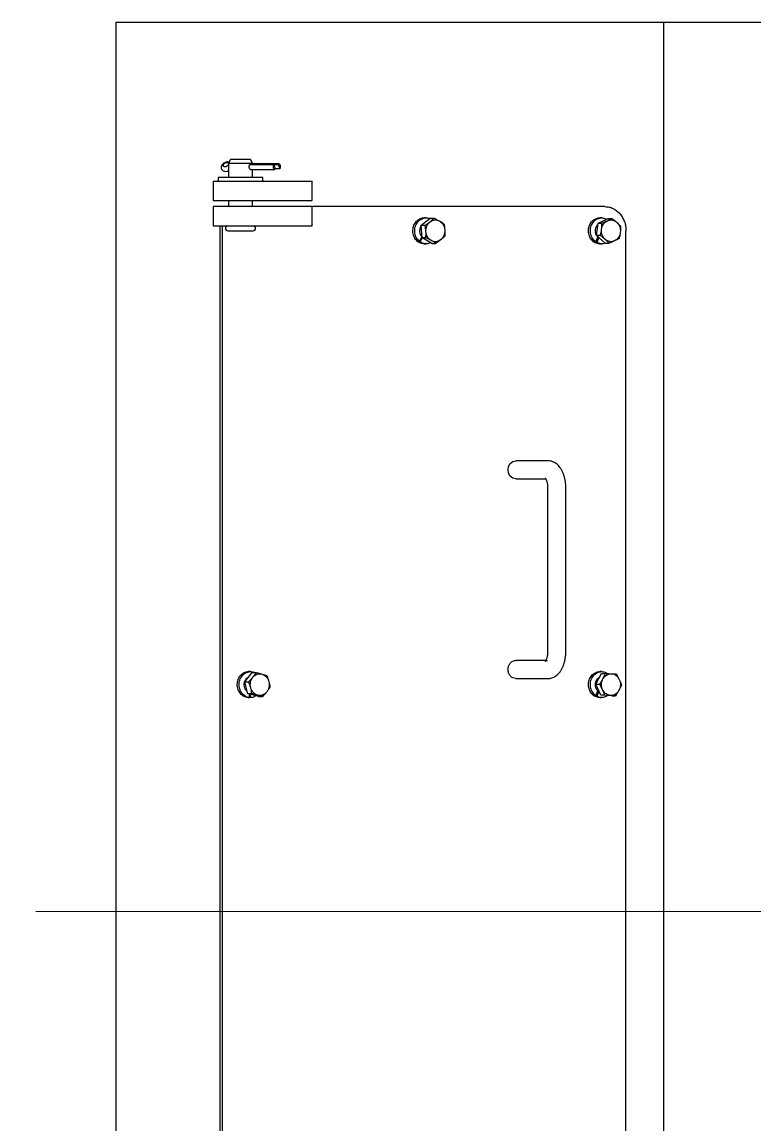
# Model space of a CAD drawing. Header units: millimetres. Extents: x 1293 to 41893, y 1011 to 26911.
# Drawn here: x 11362 to 11765, y 14486 to 15094 of the extents above; entities that cross this region are included whole.
import ezdxf

# ---------------------------------------------------------------- set-up
doc = ezdxf.new("R2010")
doc.units = ezdxf.units.MM
doc.header["$LTSCALE"] = 50
doc.linetypes.add('CENTERX2', pattern=[20.32, 12.7, -2.54, 2.54, -2.54])
doc.layers.add('CAPA_1', color=7, linetype='Continuous')
doc.layers.add('MAQUINAS', color=11, linetype='Continuous')

msp = doc.modelspace()

# ---------------------------------------------------------------- linework, layer by layer
at = {"layer": 'CAPA_1', "linetype": 'CENTERX2', "lineweight": 18, "ltscale": 0.666667}
msp.add_line((17211.2795263, 14603.7092064), (6303.2863524, 14603.7092064), dxfattribs=at)
at = {"layer": 'MAQUINAS', "linetype": 'Continuous', "lineweight": 25}
for p, q in [((11413.2516314, 15093.7092064), (11510.8968592, 15093.7092064)), ((11413.2516314, 15093.7092064), (11413.2516314, 14113.7092064)), ((11577.1914783, 15093.7092064), (11913.4165986, 15093.7092064)), ((11714.7942794, 15093.7092064), (11714.7942794, 14113.7092064)), ((11475.0928354, 15015.8840746), (11475.241769, 15015.7324735)), ((11476.3964695, 15018.0425398), (11475.241769, 15016.0425398)), ((11475.241769, 15016.0425398), (11475.241769, 15008.0425398)), ((11487.003112, 15015.1473843), (11502.5840846, 15015.1473843)), ((11503.0980826, 15015.5758731), (11487.3395402, 15015.5758731)), ((11488.5751023, 15016.0425398), (11487.4204018, 15018.0425398)), ((11488.5751023, 15015.5758731), (11488.5751023, 15016.0425398)), ((11501.2777359, 15012.9376953), (11500.2497398, 15015.1473843)), ((11502.5840846, 15015.1473843), (11503.6120807, 15012.9376953)), ((11469.5751155, 15008.0425398), (11469.5751155, 15006.0425398)), ((11487.3395402, 15012.5092064), (11500.7637379, 15012.5092064)), ((11488.5751023, 15008.0425398), (11488.5751023, 15012.5092064)), ((11494.2417822, 15006.0425398), (11494.2417822, 15008.0425398)), ((11503.6120807, 15012.9376953), (11501.2777359, 15012.9376953)), ((11466.9084489, 15006.0425398), (11466.9084489, 14995.3758731)), ((11494.8818224, 15006.0425398), (11521.4298037, 15006.0425398)), ((11521.4298037, 14995.3758731), (11521.4298037, 15006.0425398)), ((11475.241769, 14995.3758731), (11475.241769, 14992.0425398)), ((11488.5751023, 14992.0425398), (11488.5751023, 14995.3758731)), ((11494.8818224, 14995.3758731), (11521.4298037, 14995.3758731)), ((11466.9084489, 14992.0425398), (11466.9084489, 14981.3758731)), ((11521.4298037, 14992.0425398), (11494.8818224, 14992.0425398)), ((11521.4298037, 14981.3758731), (11521.4298037, 14992.0425398)), ((11682.6412971, 14992.0425398), (11521.6631371, 14992.0425398)), ((11581.4396349, 14981.7241421), (11586.4018838, 14985.6187685)), ((11584.0816958, 14985.8658731), (11583.0483658, 14985.8658731)), ((11586.4018838, 14985.6187685), (11588.5206013, 14985.6187685)), ((11678.8035705, 14982.950487), (11684.3566953, 14985.5741754)), ((11680.7878659, 14985.8658731), (11679.7545359, 14985.8658731)), ((11684.3566953, 14985.5741754), (11686.4754127, 14985.5741754)), ((11470.5751155, 14981.3758731), (11470.5751155, 14226.0425398)), ((11471.9084489, 14981.3758731), (11471.9084489, 14226.0425398)), ((11494.8818224, 14981.3758731), (11521.4298037, 14981.3758731)), ((11581.4396349, 14981.7241421), (11583.5583524, 14981.7241421)), ((11581.8794802, 14974.8145801), (11581.4396349, 14981.7241421)), ((11677.9947745, 14976.085518), (11678.8035705, 14982.950487)), ((11678.8035705, 14982.950487), (11680.922288, 14982.950487)), ((11694.1883025, 14228.7092064), (11694.1883025, 14978.7092064)), ((11579.745913, 14972.6531115), (11580.5160285, 14972.8554982)), ((11580.1431112, 14972.3875079), (11580.3165676, 14972.7344206)), ((11580.9015165, 14972.5664743), (11580.1431112, 14972.3875079)), ((11580.5160285, 14972.8554982), (11581.8270006, 14975.4774424)), ((11582.0055762, 14974.7745937), (11580.9015165, 14972.5664743)), ((11581.8618677, 14975.0912569), (11581.7777554, 14975.0716737)), ((11583.9981977, 14974.8145801), (11581.8794802, 14974.8145801)), ((11587.2815745, 14971.7996444), (11581.8794802, 14974.8145801)), ((11583.0483658, 14971.5525398), (11584.0816958, 14971.5525398)), ((11587.2815745, 14971.7996444), (11589.400292, 14971.7996444)), ((11676.9084468, 14972.3517242), (11677.6646552, 14972.5276249)), ((11677.3237098, 14972.1259455), (11677.4498836, 14972.436424)), ((11678.0699691, 14972.2773643), (11677.3237098, 14972.1259455)), ((11677.6646552, 14972.5276249), (11678.7784752, 14975.2684267)), ((11680.113492, 14976.085518), (11677.9947745, 14976.085518)), ((11682.7391032, 14971.8442375), (11677.9947745, 14976.085518)), ((11679.176323, 14974.9997942), (11678.0699691, 14972.2773643)), ((11678.3326331, 14975.783483), (11678.7784752, 14975.2684267)), ((11679.176323, 14974.9997942), (11678.4119831, 14974.8473714)), ((11679.7545359, 14971.5525398), (11680.7878659, 14971.5525398)), ((11682.7391032, 14971.8442375), (11684.8578207, 14971.8442375)), ((11651.0665243, 14852.0425398), (11633.5665243, 14852.0425398)), ((11633.5665243, 14842.0425398), (11650.0370335, 14842.0425398)), ((11651.0665243, 14837.0425398), (11651.0665243, 14747.0425398)), ((11661.0665243, 14747.0425398), (11661.0665243, 14837.0425398)), ((11650.0379795, 14742.0425398), (11633.5665243, 14742.0425398)), ((11484.2934538, 14730.2881538), (11488.3987169, 14735.3407854)), ((11487.3755257, 14735.8658731), (11486.3421957, 14735.8658731)), ((11488.3987169, 14735.3407854), (11490.5174344, 14735.3407854)), ((11677.5505409, 14728.9147725), (11680.7033946, 14734.8093478)), ((11680.7878659, 14735.8658731), (11679.7545359, 14735.8658731)), ((11680.7033946, 14734.8093478), (11682.8221121, 14734.8093478)), ((11484.2934538, 14730.2881538), (11486.4121713, 14730.2881538)), ((11486.0302959, 14723.6565749), (11484.2934538, 14730.2881538)), ((11633.5665243, 14732.0425398), (11651.0665243, 14732.0425398)), ((11677.5505409, 14728.9147725), (11679.6692584, 14728.9147725)), ((11680.3950455, 14722.8146311), (11677.5505409, 14728.9147725)), ((11488.1490134, 14723.6565749), (11486.0302959, 14723.6565749)), ((11491.8724011, 14722.0776275), (11486.0302959, 14723.6565749)), ((11486.8638782, 14721.5769674), (11486.8530472, 14723.4342097)), ((11487.3127757, 14723.3099587), (11487.323023, 14721.5527966)), ((11491.8724011, 14722.0776275), (11493.9911186, 14722.0776275)), ((11676.9084468, 14722.3517242), (11677.6646552, 14722.5276249)), ((11677.3237098, 14722.1259455), (11677.4683938, 14722.4819728)), ((11678.0699691, 14722.2773643), (11677.3237098, 14722.1259455)), ((11677.6646552, 14722.5276249), (11678.7784752, 14725.2684267)), ((11679.176323, 14724.9997942), (11678.0699691, 14722.2773643)), ((11679.176323, 14724.9997942), (11678.4119831, 14724.8473714)), ((11679.176323, 14724.9997942), (11679.4178226, 14724.9218267)), ((11682.513763, 14722.8146311), (11680.3950455, 14722.8146311)), ((11686.3924039, 14722.6090651), (11680.3950455, 14722.8146311)), ((11686.3924039, 14722.6090651), (11688.5111213, 14722.6090651)), ((11486.1462634, 14721.5561168), (11486.8638782, 14721.5769674)), ((11486.9703179, 14721.5558393), (11486.6052505, 14721.5589887)), ((11487.323023, 14721.5527966), (11487.2036425, 14721.5538264)), ((11679.7545359, 14721.5525398), (11680.7878659, 14721.5525398))]:
    msp.add_line(p, q, dxfattribs=at)
at = {"layer": 'MAQUINAS', "linetype": 'Continuous', "lineweight": 25, "flags": 128}
for points in [[(11475.5246268, 15016.532464), (11475.2147418, 15016.6117896), (11474.5209132, 15016.6270121), (11473.7716481, 15016.4828989), (11473.0308084, 15016.177483), (11472.3539527, 15015.7205626), (11471.7874916, 15015.1120173), (11471.4535024, 15014.498793), (11471.3014045, 15013.8647582), (11471.331329, 15013.2320977), (11471.5438067, 15012.6385686), (11471.9405297, 15012.1165715), (11472.4433593, 15011.7520348), (11473.0254423, 15011.5299896), (11473.6840592, 15011.4463903), (11474.4128979, 15011.5142854), (11474.6715327, 15011.5751316), (11475.1186429, 15011.7260093), (11475.241769, 15011.7908803)], [(11633.5665243, 14842.0425398), (11631.9094564, 14842.4231421), (11630.5046621, 14843.5070059), (11629.5660085, 14845.1291226), (11629.2363972, 14847.0425398), (11629.5660085, 14848.9559569), (11630.5046621, 14850.5780737), (11631.9094564, 14851.6619374), (11633.5665243, 14852.0425398)]]:
    msp.add_lwpolyline(points, dxfattribs=at)
at = {"layer": 'MAQUINAS', "linetype": 'Continuous', "lineweight": 25}
for centre, start, end in [((11474.9084356, 14980.0425398), 90, 270), ((11488.9084356, 14980.0425398), 270, 90)]:
    msp.add_arc(centre, 1.3333333, start, end, dxfattribs=at)
for points in [[(11510.8968592, 15093.7092064), (11513.7878588, 15093.7092064), (11519.5698582, 15093.7092064), (11528.2061474, 15093.7092064), (11536.7693271, 15093.7092064), (11545.2226873, 15093.7092064), (11553.5323056, 15093.7092064), (11561.6561951, 15093.7092064), (11569.585521, 15093.7092064), (11574.6561592, 15093.7092064), (11577.1914783, 15093.7092064)], [(11475.0928354, 15015.8840746), (11475.0274493, 15015.9536711), (11474.8966771, 15016.0928642), (11474.5691423, 15016.2015718), (11474.1787182, 15016.2225958), (11473.7489287, 15016.1482222), (11473.3202684, 15015.9865375), (11472.9295094, 15015.7512789), (11472.6110758, 15015.4631609), (11472.3927976, 15015.1473843), (11472.2938058, 15014.8316077), (11472.3227588, 15014.5434896), (11472.4771466, 15014.308231), (11472.7433576, 15014.1465464), (11473.0984217, 15014.0721727), (11473.5099692, 15014.0931967), (11473.9467258, 15014.2019044), (11474.2173493, 15014.3410974), (11474.3526611, 15014.4106939)], [(11501.2777359, 15012.9376953), (11501.2001027, 15012.8151468), (11501.0448362, 15012.5700499), (11500.7481815, 15012.471632), (11500.4594845, 15012.6003561), (11500.21571, 15012.9516432), (11500.0553678, 15013.4690095), (11500.0042659, 15014.0706869), (11500.0631972, 15014.6800936), (11500.187559, 15014.9916207), (11500.2497398, 15015.1473843)], [(11502.5840846, 15015.1473843), (11502.6617178, 15015.2699327), (11502.8169843, 15015.5150297), (11503.113639, 15015.6134476), (11503.402336, 15015.4847234), (11503.6461105, 15015.1334363), (11503.8064527, 15014.6160701), (11503.8575546, 15014.0143927), (11503.7986233, 15013.404986), (11503.6742615, 15013.0934588), (11503.6120807, 15012.9376953)], [(11682.6412971, 14992.0425398), (11683.3970429, 14991.992917), (11684.9085344, 14991.8936713), (11687.0886021, 14991.1008361), (11689.0979258, 14989.8685856), (11690.8585122, 14988.1976291), (11692.305603, 14986.1646791), (11693.3727632, 14983.8445119), (11694.0593786, 14981.3271865), (11694.1453279, 14979.5818665), (11694.1883025, 14978.7092064)], [(11584.0462242, 14978.2693611), (11584.0471588, 14978.7947943), (11584.0490279, 14979.8456606), (11584.502947, 14981.3465029), (11585.2394537, 14982.6896317), (11585.9514352, 14983.3441808), (11586.307426, 14983.6714553)], [(11586.307426, 14983.6714553), (11586.7019682, 14983.9332374), (11587.4910525, 14984.4568014), (11588.8436438, 14984.7533035), (11590.2192437, 14984.6883612), (11591.0661463, 14984.3036542), (11591.4895976, 14984.1113007)], [(11591.4895976, 14984.1113007), (11591.8832052, 14983.8476495), (11592.6704204, 14983.3203472), (11593.5690925, 14982.116007), (11594.2081858, 14980.7079359), (11594.3431068, 14979.6686798), (11594.4105674, 14979.1490518)], [(11680.7858392, 14979.5180025), (11680.8809806, 14980.0318235), (11681.0712635, 14981.0594654), (11681.7844935, 14982.4192405), (11682.7459028, 14983.5571511), (11683.559834, 14984.0272712), (11683.9667996, 14984.2623312)], [(11683.9667996, 14984.2623312), (11684.399736, 14984.4241002), (11685.2656089, 14984.7476383), (11686.6420553, 14984.7142959), (11687.9761929, 14984.3218419), (11688.7357485, 14983.7429707), (11689.1155263, 14983.4535351)], [(11689.1155263, 14983.4535351), (11689.4533213, 14983.1014832), (11690.1289113, 14982.3973793), (11690.7921277, 14981.0042618), (11691.1648559, 14979.4738972), (11691.1104804, 14978.424906), (11691.0832926, 14977.9004104)], [(11586.967194, 14973.3071122), (11586.5735864, 14973.5707634), (11585.7863712, 14974.0980657), (11584.8876991, 14975.3024059), (11584.2486058, 14976.710477), (11584.1136848, 14977.7497331), (11584.0462242, 14978.2693611)], [(11594.4105674, 14979.1490518), (11594.4096328, 14978.6236186), (11594.4077637, 14977.5727523), (11593.9538446, 14976.07191), (11593.2173379, 14974.7287812), (11592.5053564, 14974.0742321), (11592.1493656, 14973.7469576)], [(11682.7536055, 14973.9648778), (11682.4158105, 14974.3169297), (11681.7402205, 14975.0210336), (11681.0770041, 14976.4141511), (11680.7042758, 14977.9445157), (11680.7586514, 14978.9935069), (11680.7858392, 14979.5180025)], [(11691.0832926, 14977.9004104), (11690.9881511, 14977.3865894), (11690.7978683, 14976.3589475), (11690.0846383, 14974.9991724), (11689.123229, 14973.8612618), (11688.3092978, 14973.3911417), (11687.9023322, 14973.1560817)], [(11592.1493656, 14973.7469576), (11591.7548234, 14973.4851755), (11590.9657391, 14972.9616115), (11589.6131478, 14972.6651094), (11588.2375479, 14972.7300517), (11587.3906453, 14973.1147587), (11586.967194, 14973.3071122)], [(11687.9023322, 14973.1560817), (11687.4693958, 14972.9943127), (11686.6035228, 14972.6707746), (11685.2270765, 14972.704117), (11683.8929389, 14973.096571), (11683.1333833, 14973.6754422), (11682.7536055, 14973.9648778)], [(11633.5665243, 14732.0425398), (11632.9997882, 14732.1176976), (11631.8663162, 14732.2680134), (11630.4249494, 14733.4242594), (11629.4618588, 14735.0769841), (11629.1236664, 14737.0425398), (11629.4618588, 14739.0080954), (11630.4249494, 14740.6608201), (11631.8663162, 14741.8170662), (11632.9997882, 14741.9673819), (11633.5665243, 14742.0425398)], [(11488.732752, 14732.8144696), (11489.0682166, 14733.1694803), (11489.7391457, 14733.8795016), (11491.0029337, 14734.5101394), (11492.3575773, 14734.7938745), (11493.2568166, 14734.632166), (11493.7064362, 14734.5513117)], [(11493.7064362, 14734.5513117), (11494.1404265, 14734.3933525), (11495.008407, 14734.077434), (11496.1132795, 14733.1289649), (11497.0034025, 14731.9161889), (11497.3317408, 14730.9360953), (11497.4959099, 14730.4460486)], [(11681.5136344, 14731.8620601), (11681.7812407, 14732.2870272), (11682.3164534, 14733.1369613), (11683.4463529, 14734.0452676), (11684.7250506, 14734.6344711), (11685.6341771, 14734.6825335), (11686.0887404, 14734.7065648)], [(11686.0887404, 14734.7065648), (11686.5412689, 14734.651442), (11687.4463258, 14734.5411964), (11688.6925053, 14733.86545), (11689.7737567, 14732.8813541), (11690.2643668, 14731.9962587), (11690.5096719, 14731.5537111)], [(11487.5485415, 14726.9723643), (11487.4500158, 14727.4853342), (11487.2529644, 14728.511274), (11487.41188, 14730.090381), (11487.8764005, 14731.586892), (11488.4473015, 14732.4052771), (11488.732752, 14732.8144696)], [(11497.4959099, 14730.4460486), (11497.5944356, 14729.9330787), (11497.791487, 14728.9071389), (11497.6325714, 14727.3280319), (11497.168051, 14725.8315209), (11496.5971499, 14725.0131358), (11496.3116994, 14724.6039433)], [(11681.3594599, 14725.8647018), (11681.1745377, 14726.3447917), (11680.8046935, 14727.3049714), (11680.6884135, 14728.8890241), (11680.8858598, 14730.4623235), (11681.3043762, 14731.3954812), (11681.5136344, 14731.8620601)], [(11690.5096719, 14731.5537111), (11690.694594, 14731.0736212), (11691.0644383, 14730.1134415), (11691.1807183, 14728.5293888), (11690.983272, 14726.9560894), (11690.5647556, 14726.0229317), (11690.3554974, 14725.5563528)], [(11491.3380152, 14722.8671012), (11490.9040249, 14723.0250604), (11490.0360444, 14723.3409789), (11488.931172, 14724.289448), (11488.0410489, 14725.502224), (11487.7127106, 14726.4823176), (11487.5485415, 14726.9723643)], [(11496.3116994, 14724.6039433), (11495.9762348, 14724.2489326), (11495.3053057, 14723.5389113), (11494.0415177, 14722.9082735), (11492.6868742, 14722.6245384), (11491.7876348, 14722.7862469), (11491.3380152, 14722.8671012)], [(11685.7803914, 14722.7118481), (11685.3278629, 14722.7669709), (11684.422806, 14722.8772165), (11683.1766265, 14723.5529629), (11682.0953751, 14724.5370588), (11681.6047649, 14725.4221542), (11681.3594599, 14725.8647018)], [(11690.3554974, 14725.5563528), (11690.087891, 14725.1313857), (11689.5526784, 14724.2814516), (11688.4227789, 14723.3731453), (11687.1440812, 14722.7839418), (11686.2349546, 14722.7358794), (11685.7803914, 14722.7118481)]]:
    msp.add_open_spline(points, degree=3, dxfattribs=at)
for points, knots in [([(11475.241769, 15014.8190637), (11475.1516694, 15014.7886464), (11474.8434727, 15014.6846003), (11474.5560543, 15014.5242012), (11474.3526611, 15014.4106939)], [0, 0, 0, 0, 0.29234438606, 1, 1, 1, 1]), ([(11475.273242, 15016.0425398), (11475.2658573, 15016.0425398), (11475.241303, 15016.0425398), (11475.4710834, 15016.0425398), (11475.9457424, 15016.0425398), (11476.6646545, 15016.0425398), (11477.5810338, 15016.0425398), (11478.6647961, 15016.0425398), (11479.8729248, 15016.0425398), (11481.1593327, 15016.0425398), (11482.4745904, 15016.0425398), (11483.7677869, 15016.0425398), (11484.9906841, 15016.0425398), (11486.0908182, 15016.0425398), (11487.0463273, 15016.0425398), (11487.5116408, 15016.0425398), (11487.7442975, 15016.0425398)], [0, 0, 0, 0, 0.0320252849, 0.1064848784, 0.1809444718, 0.2554040653, 0.3298636588, 0.4043232522, 0.4787828457, 0.5532424392, 0.6277020326, 0.7021616261, 0.7766212196, 0.8510808131, 0.9255404065, 1, 1, 1, 1]), ([(11486.7334966, 15018.0425398), (11486.3122422, 15018.0425398), (11485.4697335, 15018.0425398), (11483.4664439, 15018.0425398), (11481.2807946, 15018.0425398), (11479.1687175, 15018.0425398), (11477.5068265, 15018.0425398), (11476.5089164, 15018.0425398), (11476.4902212, 15018.0425398), (11476.4824191, 15018.0425398)], [0, 0, 0, 0, 0.1488928884, 0.2977857769, 0.4466786653, 0.5955715537, 0.7444644422, 0.8933573306, 1, 1, 1, 1]), ([(11486.7104281, 15014.0425398), (11486.7151782, 15014.1543027), (11486.7248169, 15014.3810887), (11486.8206494, 15014.8154943), (11487.0399791, 15015.2955189), (11487.3361795, 15015.6143802), (11487.5762146, 15015.7492708), (11487.6888094, 15015.7626252), (11487.7442975, 15015.7692064)], [0, 0, 0, 0, 0.1234106923, 0.2504214187, 0.499991788, 0.7495565899, 0.876578208, 1, 1, 1, 1]), ([(11487.7442975, 15012.3158731), (11487.6888094, 15012.3224543), (11487.5762146, 15012.3358088), (11487.3361795, 15012.4706994), (11487.0399791, 15012.7895606), (11486.8206494, 15013.2695852), (11486.7248169, 15013.7039909), (11486.7151782, 15013.9307769), (11486.7104281, 15014.0425398)], [0, 0, 0, 0, 0.123421792, 0.2504434101, 0.500008212, 0.7495785813, 0.8765893077, 1, 1, 1, 1]), ([(11487.3344522, 15018.0425398), (11487.360333, 15018.0425398), (11487.4774197, 15018.0425398), (11487.0592411, 15018.0425398), (11486.7334966, 15018.0425398)], [0, 0, 0, 0, 0.2210397204, 1, 1, 1, 1]), ([(11487.7442975, 15016.0425398), (11487.9312674, 15016.0425398), (11488.3052071, 15016.0425398), (11488.5580839, 15016.0425398), (11488.547479, 15016.0425398), (11488.5436293, 15016.0425398)], [0, 0, 0, 0, 0.3891206339, 0.7782412677, 1, 1, 1, 1]), ([(11487.7442975, 15015.7692064), (11487.7961837, 15015.7609546), (11487.9014695, 15015.7442102), (11488.0147758, 15015.6856687), (11488.0579069, 15015.5973886), (11488.0684187, 15015.5758731)], [0, 0, 0, 0, 0.42358094819, 0.85951642272, 1, 1, 1, 1]), ([(11469.8685221, 15008.0425398), (11469.7007699, 15008.0425398), (11469.5140824, 15008.0425398), (11469.5910611, 15008.0425398), (11469.5988689, 15008.0425398)], [0, 0, 0, 0, 0.8985719577, 1, 1, 1, 1]), ([(11494.2180289, 15008.0425398), (11494.1915816, 15008.0425398), (11494.1353218, 15008.0425398), (11493.4716646, 15008.0425398), (11492.3819569, 15008.0425398), (11490.8778975, 15008.0425398), (11489.0323255, 15008.0425398), (11486.9121345, 15008.0425398), (11484.5998862, 15008.0425398), (11482.184134, 15008.0425398), (11479.7578496, 15008.0425398), (11477.4140359, 15008.0425398), (11475.2435802, 15008.0425398), (11473.3268664, 15008.0425398), (11471.7488391, 15008.0425398), (11470.5280205, 15008.0425398), (11470.0883549, 15008.0425398), (11469.8685221, 15008.0425398)], [0, 0, 0, 0, 0.0595899602, 0.1267621059, 0.1939342516, 0.2611063973, 0.328278543, 0.3954506887, 0.4626228344, 0.5297949801, 0.5969671258, 0.6641392715, 0.7313114172, 0.7984835629, 0.8656557086, 0.9328278543, 1, 1, 1, 1]), ([(11488.0684187, 15012.5092064), (11488.0579069, 15012.487691), (11488.0147758, 15012.3994109), (11487.9014695, 15012.3408693), (11487.7961837, 15012.324125), (11487.7442975, 15012.3158731)], [0, 0, 0, 0, 0.1404835776, 0.5764190519, 1, 1, 1, 1]), ([(11466.9537942, 15006.0425398), (11466.9399983, 15006.0425398), (11466.8672607, 15006.0425398), (11467.2361597, 15006.0425398), (11468.0705515, 15006.0425398), (11469.412461, 15006.0425398), (11471.164023, 15006.0425398), (11473.2803721, 15006.0425398), (11475.6864573, 15006.0425398), (11478.3022851, 15006.0425398), (11481.0394447, 15006.0425398), (11483.8060439, 15006.0425398), (11486.5081366, 15006.0425398), (11489.0575944, 15006.0425398), (11491.3579101, 15006.0425398), (11493.3713937, 15006.0425398), (11494.3783462, 15006.0425398), (11494.8818224, 15006.0425398)], [0, 0, 0, 0, 0.01644374605, 0.08669776419, 0.15695178233, 0.22720580047, 0.29745981861, 0.36771383675, 0.43796785489, 0.50822187302, 0.57847589116, 0.6487299093, 0.71898392744, 0.78923794558, 0.85949196372, 0.92974598186, 1, 1, 1, 1]), ([(11466.9537942, 14995.3758731), (11466.9399983, 14995.3758731), (11466.8672607, 14995.3758731), (11467.2361597, 14995.3758731), (11468.0705515, 14995.3758731), (11469.412461, 14995.3758731), (11471.164023, 14995.3758731), (11473.2803721, 14995.3758731), (11475.6864573, 14995.3758731), (11478.3022851, 14995.3758731), (11481.0394447, 14995.3758731), (11483.8060439, 14995.3758731), (11486.5081366, 14995.3758731), (11489.0575944, 14995.3758731), (11491.3579101, 14995.3758731), (11493.3713937, 14995.3758731), (11494.3783462, 14995.3758731), (11494.8818224, 14995.3758731)], [0, 0, 0, 0, 0.016443746, 0.0866977642, 0.1569517823, 0.2272058005, 0.2974598186, 0.3677138367, 0.4379678549, 0.508221873, 0.5784758912, 0.6487299093, 0.7189839274, 0.7892379456, 0.8594919637, 0.9297459819, 1, 1, 1, 1]), ([(11494.8818224, 14992.0425398), (11494.3783462, 14992.0425398), (11493.3713937, 14992.0425398), (11491.3579101, 14992.0425398), (11489.0575944, 14992.0425398), (11486.5081366, 14992.0425398), (11483.8060439, 14992.0425398), (11481.0394447, 14992.0425398), (11478.3022851, 14992.0425398), (11475.6864573, 14992.0425398), (11473.2803721, 14992.0425398), (11471.164023, 14992.0425398), (11469.412461, 14992.0425398), (11468.0705515, 14992.0425398), (11467.2361597, 14992.0425398), (11466.8672607, 14992.0425398), (11466.9399983, 14992.0425398), (11466.9537942, 14992.0425398)], [0, 0, 0, 0, 0.0702540181, 0.1405080363, 0.2107620544, 0.2810160726, 0.3512700907, 0.4215241088, 0.491778127, 0.5620321451, 0.6322861633, 0.7025401814, 0.7727941995, 0.8430482177, 0.9133022358, 0.983556254, 1, 1, 1, 1]), ([(11579.745913, 14972.6531115), (11579.4186974, 14972.9217591), (11578.7642663, 14973.4590541), (11577.9766194, 14974.5229461), (11577.3704239, 14975.7276358), (11576.9797145, 14977.0486006), (11576.8161319, 14978.4307206), (11576.8866254, 14979.8235993), (11577.1883329, 14981.1745965), (11577.7099865, 14982.4329837), (11578.432002, 14983.5519894), (11579.3272486, 14984.4878085), (11580.3622615, 14985.2120894), (11581.4976869, 14985.6723714), (11582.411746, 14985.8814333), (11582.9295972, 14985.8459812), (11583.047401, 14985.8379163)], [0, 0, 0, 0, 0.0752192186, 0.1504384371, 0.2256576557, 0.3008768743, 0.3760960928, 0.4513153114, 0.52653453, 0.6017537485, 0.6769729671, 0.7521921857, 0.8274114042, 0.9026306228, 0.9778498414, 1, 1, 1, 1]), ([(11580.5160285, 14972.8554982), (11580.2011106, 14973.143063), (11579.5712748, 14973.7181924), (11578.8316556, 14974.8270669), (11578.279464, 14976.065866), (11577.9476062, 14977.4080968), (11577.8452726, 14978.798026), (11577.9771788, 14980.184926), (11578.338139, 14981.5163579), (11578.9146726, 14982.7424679), (11579.6851116, 14983.817167), (11580.6205971, 14984.7002979), (11581.6858275, 14985.3580827), (11582.8415383, 14985.7681932), (11584.0416925, 14985.9064374), (11585.1888304, 14985.8059328), (11585.8912929, 14985.534843), (11586.2130862, 14985.4106586)], [0, 0, 0, 0, 0.0673612257, 0.1347224514, 0.2020836771, 0.2694449028, 0.3368061285, 0.4041673542, 0.4715285799, 0.5388898055, 0.6062510312, 0.6736122569, 0.7409734826, 0.8083347083, 0.875695934, 0.9430571597, 1, 1, 1, 1]), ([(11583.5583524, 14981.7241421), (11584.0632813, 14982.058634), (11585.0274618, 14982.6973588), (11585.8944624, 14983.3571759), (11586.307426, 14983.6714553)], [0, 0, 0, 0, 0.52368707497, 1, 1, 1, 1]), ([(11586.307426, 14983.6714553), (11586.6953262, 14983.9857347), (11587.5097073, 14984.6455518), (11588.1731598, 14985.2842766), (11588.5206013, 14985.6187685)], [0, 0, 0, 0, 0.476312925, 1, 1, 1, 1]), ([(11588.5206013, 14985.6187685), (11589.0633065, 14985.3598293), (11590.0996224, 14984.8653752), (11591.0411404, 14984.3545929), (11591.4895976, 14984.1113007)], [0, 0, 0, 0, 0.523687075, 1, 1, 1, 1]), ([(11591.4895976, 14984.1113007), (11591.9129914, 14983.8680085), (11592.8018899, 14983.3572262), (11593.5374777, 14982.8627721), (11593.9226955, 14982.6038328)], [0, 0, 0, 0, 0.476312925, 1, 1, 1, 1]), ([(11676.9084468, 14972.3517242), (11676.5626912, 14972.5873842), (11675.8711801, 14973.0587043), (11675.0082833, 14974.0416904), (11674.3158513, 14975.1827244), (11673.8295962, 14976.4607026), (11673.5651625, 14977.8218414), (11673.5331728, 14979.2166106), (11673.7346404, 14980.5922605), (11674.1620551, 14981.8972128), (11674.7993587, 14983.0826854), (11675.6226473, 14984.1033544), (11676.6009783, 14984.9240434), (11677.6977915, 14985.5022587), (11678.7666228, 14985.828022), (11679.4617196, 14985.8360882), (11679.755565, 14985.839498)], [0, 0, 0, 0, 0.0728208942, 0.1456417883, 0.2184626825, 0.2912835767, 0.3641044708, 0.436925365, 0.5097462591, 0.5825671533, 0.6553880475, 0.7282089416, 0.8010298358, 0.87385073, 0.9466716241, 1, 1, 1, 1]), ([(11677.6646552, 14972.5276249), (11677.3297646, 14972.7833375), (11676.6599836, 14973.2947627), (11675.8416402, 14974.3272694), (11675.2005144, 14975.5075749), (11674.7713384, 14976.8125015), (11674.5673602, 14978.1874163), (11674.5970011, 14979.5822341), (11674.8589439, 14980.944202), (11675.3434112, 14982.2223099), (11676.0322117, 14983.3685747), (11676.8994779, 14984.3399333), (11677.9127362, 14985.1001201), (11679.033675, 14985.6198888), (11680.2212851, 14985.882408), (11681.427039, 14985.8678389), (11682.5268167, 14985.6339137), (11683.1705424, 14985.2931817), (11683.4494738, 14985.1455399)], [0, 0, 0, 0, 0.06343315617, 0.12686631235, 0.19029946852, 0.25373262469, 0.31716578087, 0.38059893704, 0.44403209321, 0.50746524938, 0.57089840556, 0.63433156173, 0.6977647179, 0.76119787408, 0.82463103025, 0.88806418642, 0.9514973426, 1, 1, 1, 1]), ([(11680.922288, 14982.950487), (11681.4779646, 14983.1758237), (11682.5390497, 14983.6061127), (11683.5061549, 14984.0506109), (11683.9667996, 14984.2623312)], [0, 0, 0, 0, 0.52368707497, 1, 1, 1, 1]), ([(11683.9667996, 14984.2623312), (11684.4023809, 14984.4740514), (11685.3168666, 14984.9185496), (11686.0772236, 14985.3488386), (11686.4754127, 14985.5741754)], [0, 0, 0, 0, 0.47631292503, 1, 1, 1, 1]), ([(11686.4754127, 14985.5741754), (11686.9616255, 14985.2099109), (11687.8900668, 14984.5143343), (11688.7201479, 14983.795788), (11689.1155263, 14983.4535351)], [0, 0, 0, 0, 0.52368707497, 1, 1, 1, 1]), ([(11689.1155263, 14983.4535351), (11689.4858413, 14983.1112822), (11690.2633029, 14982.3927359), (11690.8910161, 14981.6971594), (11691.2197414, 14981.3328949)], [0, 0, 0, 0, 0.47631292503, 1, 1, 1, 1]), ([(11466.9537942, 14981.3758731), (11466.9399983, 14981.3758731), (11466.8672607, 14981.3758731), (11467.2361597, 14981.3758731), (11468.0705515, 14981.3758731), (11469.412461, 14981.3758731), (11471.164023, 14981.3758731), (11473.2803721, 14981.3758731), (11475.6864573, 14981.3758731), (11478.3022851, 14981.3758731), (11481.0394447, 14981.3758731), (11483.8060439, 14981.3758731), (11486.5081366, 14981.3758731), (11489.0575944, 14981.3758731), (11491.3579101, 14981.3758731), (11493.3713937, 14981.3758731), (11494.3783462, 14981.3758731), (11494.8818224, 14981.3758731)], [0, 0, 0, 0, 0.016443746, 0.0866977642, 0.1569517823, 0.2272058005, 0.2974598186, 0.3677138367, 0.4379678549, 0.508221873, 0.5784758912, 0.6487299093, 0.7189839274, 0.7892379456, 0.8594919637, 0.9297459819, 1, 1, 1, 1]), ([(11474.9414823, 14978.7092064), (11474.9337284, 14978.7092064), (11474.9079464, 14978.7092064), (11475.1492158, 14978.7092064), (11475.6476077, 14978.7092064), (11476.4024655, 14978.7092064), (11477.3646638, 14978.7092064), (11478.5026141, 14978.7092064), (11479.7711493, 14978.7092064), (11481.1218776, 14978.7092064), (11482.5028981, 14978.7092064), (11483.8607545, 14978.7092064), (11485.1447965, 14978.7092064), (11486.2999373, 14978.7092064), (11487.3032219, 14978.7092064), (11487.791801, 14978.7092064), (11488.0360906, 14978.7092064)], [0, 0, 0, 0, 0.0320252849, 0.1064848784, 0.1809444718, 0.2554040653, 0.3298636588, 0.4043232522, 0.4787828457, 0.5532424392, 0.6277020326, 0.7021616261, 0.7766212196, 0.8510808131, 0.9255404065, 1, 1, 1, 1]), ([(11488.0360906, 14978.7092064), (11488.2487873, 14978.7092064), (11488.5338324, 14978.7092064), (11488.6471183, 14978.7092064), (11488.6758718, 14978.7092064)], [0, 0, 0, 0, 0.74618624972, 1, 1, 1, 1]), ([(11581.4563598, 14981.4614089), (11581.3722199, 14981.379628), (11580.9362432, 14980.9558748), (11580.5407552, 14979.7845314), (11580.4249562, 14978.1978368), (11580.8492575, 14976.6171037), (11581.5010862, 14975.8573295), (11581.8270006, 14975.4774424)], [0, 0, 0, 0, 0.0564134649, 0.2923100986, 0.5282067324, 0.7641033662, 1, 1, 1, 1]), ([(11584.0462242, 14978.2693611), (11583.998199, 14978.8269327), (11583.8973718, 14979.9975321), (11583.6748724, 14981.130711), (11583.5583524, 14981.7241421)], [0, 0, 0, 0, 0.476312925, 1, 1, 1, 1]), ([(11583.9981977, 14974.8145801), (11584.0391651, 14975.4080112), (11584.1173938, 14976.5411901), (11584.0691862, 14977.7117895), (11584.0462242, 14978.2693611)], [0, 0, 0, 0, 0.523687075, 1, 1, 1, 1]), ([(11593.9226955, 14982.6038328), (11594.0392155, 14982.0104017), (11594.2617149, 14980.8772228), (11594.3625421, 14979.7066234), (11594.4105674, 14979.1490518)], [0, 0, 0, 0, 0.523687075, 1, 1, 1, 1]), ([(11594.4105674, 14979.1490518), (11594.4335293, 14978.5914802), (11594.4817369, 14977.4208808), (11594.4035082, 14976.2877019), (11594.3625408, 14975.6942708)], [0, 0, 0, 0, 0.476312925, 1, 1, 1, 1]), ([(11678.7014306, 14982.0835351), (11678.6960478, 14982.0806819), (11678.2743046, 14981.8571406), (11677.6898547, 14980.9341195), (11677.1505529, 14979.4611264), (11677.20624, 14977.8495248), (11677.5343175, 14976.6755553), (11677.9362173, 14976.2370889), (11678.0039286, 14976.163217)], [0, 0, 0, 0, 0.0030668319, 0.2402842373, 0.4775016428, 0.7147190483, 0.9519364538, 1, 1, 1, 1]), ([(11680.113492, 14976.085518), (11680.2616995, 14976.6751193), (11680.5447074, 14977.8009848), (11680.7080412, 14978.9640293), (11680.7858392, 14979.5180025)], [0, 0, 0, 0, 0.523687075, 1, 1, 1, 1]), ([(11680.7858392, 14979.5180025), (11680.8385738, 14980.0719756), (11680.9492881, 14981.2350202), (11680.9315679, 14982.3608857), (11680.922288, 14982.950487)], [0, 0, 0, 0, 0.476312925, 1, 1, 1, 1]), ([(11691.0832926, 14977.9004104), (11691.0054946, 14977.3464373), (11690.8421608, 14976.1833927), (11690.5591529, 14975.0575272), (11690.4109454, 14974.4679259)], [0, 0, 0, 0, 0.476312925, 1, 1, 1, 1]), ([(11691.2197414, 14981.3328949), (11691.2290213, 14980.7432936), (11691.2467415, 14979.6174281), (11691.1360272, 14978.4543836), (11691.0832926, 14977.9004104)], [0, 0, 0, 0, 0.523687075, 1, 1, 1, 1]), ([(11584.1824967, 14971.7074677), (11583.9994775, 14971.6605866), (11583.4248941, 14971.5134046), (11582.4267543, 14971.5553407), (11581.2374374, 14971.8032199), (11580.5078866, 14972.1927452), (11580.1431112, 14972.3875079)], [0, 0, 0, 0, 0.1347997381, 0.4231998254, 0.7115999127, 1, 1, 1, 1]), ([(11586.6012923, 14972.1793132), (11586.2512631, 14972.0207336), (11585.5275722, 14971.6928677), (11584.3499291, 14971.5169497), (11583.1468856, 14971.5910144), (11581.9682948, 14971.9211659), (11581.2571093, 14972.3513715), (11580.9015165, 14972.5664743)], [0, 0, 0, 0, 0.18975102404, 0.39231326803, 0.59487551202, 0.79743775601, 1, 1, 1, 1]), ([(11586.967194, 14973.3071122), (11586.5187368, 14973.5504044), (11585.5772188, 14974.0611867), (11584.540903, 14974.5556408), (11583.9981977, 14974.8145801)], [0, 0, 0, 0, 0.476312925, 1, 1, 1, 1]), ([(11589.400292, 14971.7996444), (11589.0150741, 14972.0585836), (11588.2794863, 14972.5530377), (11587.3905879, 14973.06382), (11586.967194, 14973.3071122)], [0, 0, 0, 0, 0.523687075, 1, 1, 1, 1]), ([(11592.1493656, 14973.7469576), (11591.736402, 14973.4326782), (11590.8694014, 14972.7728611), (11589.9052209, 14972.1341363), (11589.400292, 14971.7996444)], [0, 0, 0, 0, 0.476312925, 1, 1, 1, 1]), ([(11594.3625408, 14975.6942708), (11594.0150994, 14975.3597789), (11593.3516469, 14974.7210541), (11592.5372658, 14974.061237), (11592.1493656, 14973.7469576)], [0, 0, 0, 0, 0.523687075, 1, 1, 1, 1]), ([(11679.7538564, 14971.5620793), (11679.7231919, 14971.5589563), (11679.2937519, 14971.5152198), (11678.4554493, 14971.6692178), (11677.7009563, 14971.973703), (11677.3237098, 14972.1259455)], [0, 0, 0, 0, 0.0370248371, 0.5185124185, 1, 1, 1, 1]), ([(11682.6756055, 14971.9010024), (11682.3127848, 14971.7872114), (11681.5624162, 14971.5518743), (11680.3774772, 14971.5296007), (11679.1806155, 14971.7376569), (11678.4401846, 14972.0974618), (11678.0699691, 14972.2773643)], [0, 0, 0, 0, 0.2378427549, 0.4918951699, 0.745947585, 1, 1, 1, 1]), ([(11682.7536055, 14973.9648778), (11682.3582271, 14974.3071307), (11681.528146, 14975.025677), (11680.5997047, 14975.7212535), (11680.113492, 14976.085518)], [0, 0, 0, 0, 0.476312925, 1, 1, 1, 1]), ([(11684.8578207, 14971.8442375), (11684.5290954, 14972.208502), (11683.9013821, 14972.9040786), (11683.1239205, 14973.6226249), (11682.7536055, 14973.9648778)], [0, 0, 0, 0, 0.523687075, 1, 1, 1, 1]), ([(11687.9023322, 14973.1560817), (11687.4416875, 14972.9443615), (11686.4745823, 14972.4998633), (11685.4134972, 14972.0695743), (11684.8578207, 14971.8442375)], [0, 0, 0, 0, 0.47631292503, 1, 1, 1, 1]), ([(11690.4109454, 14974.4679259), (11690.0127562, 14974.2425892), (11689.2523992, 14973.8123002), (11688.3379136, 14973.367802), (11687.9023322, 14973.1560817)], [0, 0, 0, 0, 0.52368707497, 1, 1, 1, 1]), ([(11661.0665243, 14837.0425398), (11661.0628847, 14837.359875), (11661.0525233, 14838.2633022), (11660.9388507, 14839.7484805), (11660.6861428, 14841.4719155), (11660.3032944, 14843.1523255), (11659.7857782, 14844.7750199), (11659.12203, 14846.3236191), (11658.3339033, 14847.711385), (11657.4461818, 14848.9055299), (11656.4986768, 14849.8872399), (11655.4774885, 14850.6886372), (11654.3922933, 14851.3111845), (11653.213308, 14851.7647436), (11652.0926139, 14852.0069553), (11651.3579106, 14852.0324346), (11651.0665243, 14852.0425398)], [0, 0, 0, 0, 0.0431605368, 0.1228744979, 0.2030849947, 0.2842115597, 0.3667386308, 0.4511004513, 0.5374058435, 0.6137164547, 0.6861587356, 0.7548859029, 0.8207379387, 0.8846399636, 0.9542477262, 1, 1, 1, 1]), ([(11649.7744065, 14842.4429128), (11649.7816994, 14842.436154), (11649.7972279, 14842.4217627), (11649.9610502, 14842.1984836), (11650.1784309, 14841.7987043), (11650.4228712, 14841.2155089), (11650.6584068, 14840.4639946), (11650.859662, 14839.5636667), (11651.0029826, 14838.5476974), (11651.0610187, 14837.6877348), (11651.0653396, 14837.1813665), (11651.0665243, 14837.0425398)], [0, 0, 0, 0, 0.0971388164, 0.2068330706, 0.3188614075, 0.435279222, 0.5570996947, 0.6840703489, 0.8152406406, 0.9493461023, 1, 1, 1, 1]), ([(11651.0665243, 14747.0425398), (11651.0643362, 14746.8522266), (11651.0578695, 14746.2897563), (11650.9850828, 14745.3694299), (11650.8262084, 14744.3397473), (11650.6057297, 14743.4269742), (11650.3496246, 14742.6732763), (11650.0914459, 14742.110645), (11649.874501, 14741.7573068), (11649.750336, 14741.6120945), (11649.7754809, 14741.6491181), (11649.9974159, 14741.8027135), (11650.4428662, 14741.9933651), (11650.8486472, 14742.0253604), (11651.0665243, 14742.0425398)], [0, 0, 0, 0, 0.0462602151, 0.1367219817, 0.2263681415, 0.3142386648, 0.3996056221, 0.4820363974, 0.5617280656, 0.6399654663, 0.7194846424, 0.8028091725, 0.8941217854, 1, 1, 1, 1]), ([(11651.0665243, 14732.0425398), (11651.4463662, 14732.0593697), (11652.2396145, 14732.0945165), (11653.4124033, 14732.3844957), (11654.5542149, 14732.8534302), (11655.6199934, 14733.4960148), (11656.6098252, 14734.3021358), (11657.524487, 14735.2756519), (11658.3607811, 14736.4221954), (11659.108011, 14737.7415659), (11659.7493631, 14739.2159693), (11660.2696361, 14740.8106507), (11660.662296, 14742.4863113), (11660.9248364, 14744.2117491), (11661.0497998, 14745.7393586), (11661.0619319, 14746.6847026), (11661.0665243, 14747.0425398)], [0, 0, 0, 0, 0.0596188932, 0.1245059559, 0.1891232118, 0.2546087435, 0.3221239966, 0.3927975063, 0.4674499287, 0.5460681499, 0.6274325348, 0.7094797321, 0.7908829251, 0.8714328517, 0.9513339992, 1, 1, 1, 1]), ([(11486.1462634, 14721.5561168), (11485.7463126, 14721.5967455), (11484.946411, 14721.6780028), (11483.8009149, 14722.1357158), (11482.7502689, 14722.8208667), (11481.8345748, 14723.7321806), (11481.0880205, 14724.8289058), (11480.5386735, 14726.0716356), (11480.2071387, 14727.4132572), (11480.1058626, 14728.8035474), (11480.2386447, 14730.1902781), (11480.6005046, 14731.5214674), (11481.1778502, 14732.7469452), (11481.9490533, 14733.8214879), (11482.8850189, 14734.7018925), (11483.9511806, 14735.3658415), (11485.1054274, 14735.7483879), (11485.9211855, 14735.9080285), (11486.330809, 14735.8634444), (11486.3419064, 14735.8622366)], [0, 0, 0, 0, 0.0623914151, 0.1247828302, 0.1871742452, 0.2495656603, 0.3119570754, 0.3743484905, 0.4367399056, 0.4991313206, 0.5615227357, 0.6239141508, 0.6863055659, 0.748696981, 0.811088396, 0.8734798111, 0.9358712262, 0.9982626413, 1, 1, 1, 1]), ([(11486.8638782, 14721.5769674), (11486.4662491, 14721.6410975), (11485.670991, 14721.7693578), (11484.5472206, 14722.2939259), (11483.5282187, 14723.0400431), (11482.6539768, 14724.0040751), (11481.9568369, 14725.1433122), (11481.4630884, 14726.416748), (11481.1912283, 14727.7761214), (11481.1514684, 14729.17054), (11481.3452989, 14730.5476385), (11481.7654446, 14731.8557386), (11482.3961423, 14733.0457607), (11483.2137022, 14734.0729835), (11484.1875142, 14734.8990786), (11485.2807578, 14735.4922076), (11486.4534222, 14735.8332262), (11487.6576949, 14735.8977069), (11488.7421808, 14735.7437228), (11489.3780314, 14735.4583262), (11489.639907, 14735.3407854)], [0, 0, 0, 0, 0.0564963797, 0.1129927593, 0.169489139, 0.2259855187, 0.2824818983, 0.338978278, 0.3954746577, 0.4519710373, 0.508467417, 0.5649637966, 0.6214601763, 0.677956556, 0.7344529356, 0.7909493153, 0.847445695, 0.9039420746, 0.9604384543, 1, 1, 1, 1]), ([(11488.732752, 14732.8144696), (11489.0514972, 14733.222195), (11489.7206901, 14734.0781982), (11490.2435956, 14734.9068376), (11490.5174344, 14735.3407854)], [0, 0, 0, 0, 0.476312925, 1, 1, 1, 1]), ([(11490.5174344, 14735.3407854), (11491.0979302, 14735.2051767), (11492.2064086, 14734.9462269), (11493.2224721, 14734.6787259), (11493.7064362, 14734.5513117)], [0, 0, 0, 0, 0.523687075, 1, 1, 1, 1]), ([(11493.7064362, 14734.5513117), (11494.165337, 14734.4238975), (11495.128781, 14734.1563965), (11495.9365313, 14733.8974467), (11496.3595397, 14733.761838)], [0, 0, 0, 0, 0.476312925, 1, 1, 1, 1]), ([(11676.9084468, 14722.3517242), (11676.5626912, 14722.5873842), (11675.8711801, 14723.0587043), (11675.0082833, 14724.0416904), (11674.3158513, 14725.1827244), (11673.8295962, 14726.4607026), (11673.5651625, 14727.8218414), (11673.5331728, 14729.2166106), (11673.7346404, 14730.5922605), (11674.1620551, 14731.8972128), (11674.7993587, 14733.0826854), (11675.6226473, 14734.1033544), (11676.6009783, 14734.9240434), (11677.6977915, 14735.5022587), (11678.7666228, 14735.828022), (11679.4617196, 14735.8360882), (11679.755565, 14735.839498)], [0, 0, 0, 0, 0.0728208942, 0.1456417883, 0.2184626825, 0.2912835767, 0.3641044708, 0.436925365, 0.5097462591, 0.5825671533, 0.6553880475, 0.7282089416, 0.8010298358, 0.87385073, 0.9466716241, 1, 1, 1, 1]), ([(11677.6646552, 14722.5276249), (11677.3297646, 14722.7833375), (11676.6599836, 14723.2947627), (11675.8416402, 14724.3272694), (11675.2005143, 14725.5075749), (11674.7713384, 14726.8125016), (11674.5673601, 14728.1874162), (11674.5970012, 14729.5822343), (11674.8589435, 14730.9442012), (11675.3434125, 14732.2223127), (11676.0322069, 14733.3685642), (11676.8994957, 14734.3399725), (11677.9126698, 14735.0999737), (11679.0339229, 14735.6204353), (11680.22036, 14735.8803684), (11681.4304918, 14735.8754507), (11682.6075633, 14735.5855903), (11683.4915636, 14735.207694), (11683.9261957, 14734.8578495), (11684.0320431, 14734.7726507)], [0, 0, 0, 0, 0.0612672449, 0.1225344897, 0.1838017346, 0.2450689794, 0.3063362243, 0.3676034691, 0.428870714, 0.4901379588, 0.5514052037, 0.6126724485, 0.6739396934, 0.7352069383, 0.7964741831, 0.857741428, 0.9190086728, 0.9802759177, 1, 1, 1, 1]), ([(11681.5136344, 14731.8620601), (11681.7555243, 14732.3377267), (11682.2633625, 14733.3363698), (11682.6300714, 14734.3030893), (11682.8221121, 14734.8093478)], [0, 0, 0, 0, 0.476312925, 1, 1, 1, 1]), ([(11682.8221121, 14734.8093478), (11683.4159418, 14734.7916927), (11684.549882, 14734.7579795), (11685.592248, 14734.7231531), (11686.0887404, 14734.7065648)], [0, 0, 0, 0, 0.523687075, 1, 1, 1, 1]), ([(11686.0887404, 14734.7065648), (11686.5601695, 14734.6899765), (11687.549916, 14734.6551501), (11688.383128, 14734.6214369), (11688.8194704, 14734.6037818)], [0, 0, 0, 0, 0.476312925, 1, 1, 1, 1]), ([(11688.8194704, 14734.6037818), (11689.1425158, 14734.0798681), (11689.759383, 14733.0794355), (11690.2676011, 14732.045966), (11690.5096719, 14731.5537111)], [0, 0, 0, 0, 0.523687075, 1, 1, 1, 1]), ([(11486.1502892, 14732.5734898), (11485.7828323, 14732.3849508), (11484.9920934, 14731.9792294), (11484.1464108, 14730.7400236), (11483.7165503, 14729.2055834), (11483.820759, 14727.5681536), (11484.4647414, 14726.1606778), (11485.1506817, 14725.2890078), (11485.6197604, 14725.1050854), (11485.6544906, 14725.0914679)], [0, 0, 0, 0, 0.1459487462, 0.3140704191, 0.4821920921, 0.6503137651, 0.8184354381, 0.9865571111, 1, 1, 1, 1]), ([(11486.4121713, 14730.2881538), (11486.8434975, 14730.7221016), (11487.6671311, 14731.550741), (11488.3889435, 14732.4067442), (11488.732752, 14732.8144696)], [0, 0, 0, 0, 0.523687075, 1, 1, 1, 1]), ([(11487.5485415, 14726.9723643), (11487.3958542, 14727.5075039), (11487.0752934, 14728.6310082), (11486.6400845, 14729.7185974), (11486.4121713, 14730.2881538)], [0, 0, 0, 0, 0.476312925, 1, 1, 1, 1]), ([(11496.3595397, 14733.761838), (11496.5874529, 14733.1922816), (11497.0226618, 14732.1046924), (11497.3432226, 14730.9811881), (11497.4959099, 14730.4460486)], [0, 0, 0, 0, 0.523687075, 1, 1, 1, 1]), ([(11497.4959099, 14730.4460486), (11497.6235338, 14729.910909), (11497.8914752, 14728.7874047), (11498.0259559, 14727.6998155), (11498.0963818, 14727.1302591)], [0, 0, 0, 0, 0.476312925, 1, 1, 1, 1]), ([(11679.419502, 14732.4663808), (11679.1661358, 14732.3523255), (11678.4822769, 14732.0444798), (11677.6753802, 14730.9578516), (11677.1588165, 14729.4587572), (11677.1876601, 14727.8352695), (11677.7191434, 14726.3099475), (11678.4253646, 14725.6156003), (11678.7784752, 14725.2684267)], [0, 0, 0, 0, 0.1053134204, 0.2842507363, 0.4631880522, 0.6421253681, 0.8210626841, 1, 1, 1, 1]), ([(11679.6692584, 14728.9147725), (11680.0187865, 14729.421031), (11680.6862234, 14730.3877505), (11681.2466811, 14731.3863935), (11681.5136344, 14731.8620601)], [0, 0, 0, 0, 0.523687075, 1, 1, 1, 1]), ([(11681.3594599, 14725.8647018), (11681.117389, 14726.3569567), (11680.609171, 14727.3904262), (11679.9923038, 14728.3908588), (11679.6692584, 14728.9147725)], [0, 0, 0, 0, 0.476312925, 1, 1, 1, 1]), ([(11691.663975, 14728.5036404), (11691.4719343, 14727.9973819), (11691.1052255, 14727.0306624), (11690.5973873, 14726.0320194), (11690.3554974, 14725.5563528)], [0, 0, 0, 0, 0.523687075, 1, 1, 1, 1]), ([(11690.5096719, 14731.5537111), (11690.7266794, 14731.0614562), (11691.1822779, 14730.0279867), (11691.4984171, 14729.0275541), (11691.663975, 14728.5036404)], [0, 0, 0, 0, 0.476312925, 1, 1, 1, 1]), ([(11490.3764868, 14722.4819287), (11490.1452583, 14722.3332632), (11489.5638106, 14721.9594286), (11488.5235979, 14721.6243417), (11487.7232146, 14721.576645), (11487.323023, 14721.5527966)], [0, 0, 0, 0, 0.24818790172, 0.62409395086, 1, 1, 1, 1]), ([(11488.1490134, 14723.6565749), (11488.0785875, 14724.2261313), (11487.9441068, 14725.3137205), (11487.6761654, 14726.4372248), (11487.5485415, 14726.9723643)], [0, 0, 0, 0, 0.523687075, 1, 1, 1, 1]), ([(11491.3380152, 14722.8671012), (11490.854051, 14722.9945154), (11489.8379875, 14723.2620164), (11488.7295092, 14723.5209662), (11488.1490134, 14723.6565749)], [0, 0, 0, 0, 0.476312925, 1, 1, 1, 1]), ([(11493.9911186, 14722.0776275), (11493.5681102, 14722.2132362), (11492.76036, 14722.472186), (11491.796916, 14722.739687), (11491.3380152, 14722.8671012)], [0, 0, 0, 0, 0.523687075, 1, 1, 1, 1]), ([(11496.3116994, 14724.6039433), (11495.9678908, 14724.1962179), (11495.2460785, 14723.3402147), (11494.4224449, 14722.5115753), (11493.9911186, 14722.0776275)], [0, 0, 0, 0, 0.476312925, 1, 1, 1, 1]), ([(11498.0963818, 14727.1302591), (11497.8225429, 14726.6963113), (11497.2996375, 14725.8676719), (11496.6304446, 14725.0116687), (11496.3116994, 14724.6039433)], [0, 0, 0, 0, 0.523687075, 1, 1, 1, 1]), ([(11679.7538564, 14721.5620793), (11679.7231919, 14721.5589563), (11679.2937519, 14721.5152198), (11678.4554493, 14721.6692178), (11677.7009563, 14721.973703), (11677.3237098, 14722.1259455)], [0, 0, 0, 0, 0.0370248371, 0.5185124185, 1, 1, 1, 1]), ([(11684.0964684, 14722.6877608), (11684.0142521, 14722.6184602), (11683.6084019, 14722.2763666), (11682.7562468, 14721.8893161), (11681.5862847, 14721.5627905), (11680.3779787, 14721.5268188), (11679.1804901, 14721.7383524), (11678.4401428, 14722.0976936), (11678.0699691, 14722.2773643)], [0, 0, 0, 0, 0.048351562, 0.2386812496, 0.4290109372, 0.6193406248, 0.8096703124, 1, 1, 1, 1]), ([(11682.513763, 14722.8146311), (11682.348205, 14723.3385448), (11682.0320659, 14724.3389774), (11681.5764674, 14725.3724469), (11681.3594599, 14725.8647018)], [0, 0, 0, 0, 0.523687075, 1, 1, 1, 1]), ([(11685.7803914, 14722.7118481), (11685.2838989, 14722.7284364), (11684.2415329, 14722.7632628), (11683.1075928, 14722.796976), (11682.513763, 14722.8146311)], [0, 0, 0, 0, 0.476312925, 1, 1, 1, 1]), ([(11688.5111213, 14722.6090651), (11688.074779, 14722.6267202), (11687.2415669, 14722.6604334), (11686.2518204, 14722.6952598), (11685.7803914, 14722.7118481)], [0, 0, 0, 0, 0.52368707497, 1, 1, 1, 1]), ([(11690.3554974, 14725.5563528), (11690.0885441, 14725.0806862), (11689.5280864, 14724.0820431), (11688.8606494, 14723.1153236), (11688.5111213, 14722.6090651)], [0, 0, 0, 0, 0.476312925, 1, 1, 1, 1])]:
    msp.add_open_spline(points, degree=3, knots=knots, dxfattribs=at)

doc.saveas('drawing.dxf')
